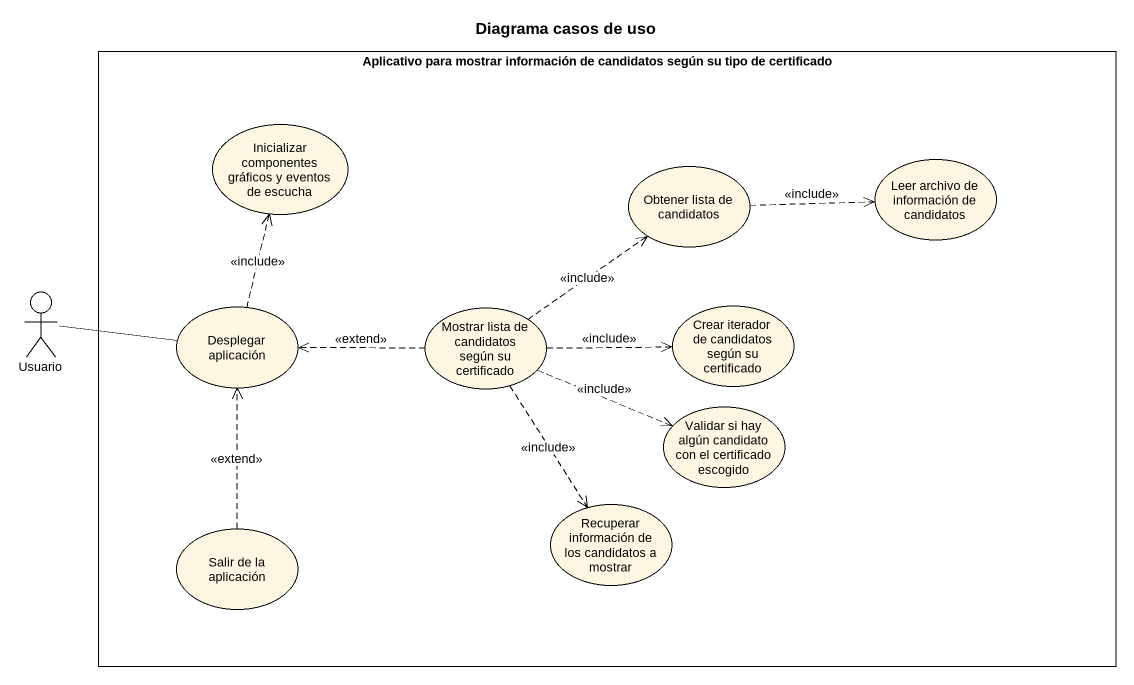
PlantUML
@startuml
title Diagrama casos de uso
rectangle "Aplicativo para mostrar información de candidatos según su tipo de certificado" as Aplicativo_para_mostrar {
  usecase "Inicializar componentes gráficos y eventos de escucha" as Inicializar_componentes
  usecase "Obtener lista de candidatos" as Obtener_lista_de_candidatos
  usecase "Leer archivo de información de candidatos" as Leer_archivo_de_información
  usecase "Desplegar aplicación" as Desplegar_aplicación
  usecase "Mostrar lista de candidatos según su certificado" as Mostrar_lista_de_candidatos
  usecase "Crear iterador de candidatos según su certificado" as Crear_iterador_de
  usecase "Validar si hay algún candidato con el certificado escogido" as Validar_si_hay_algún
  usecase "Salir de la aplicación" as Salir_de_la_aplicación
  usecase "Recuperar información de los candidatos a mostrar" as Recuperar_información_de
}
actor Usuario
Obtener_lista_de_candidatos .right.> Leer_archivo_de_información : <<include>>
Usuario -right- Desplegar_aplicación
Desplegar_aplicación .up.> Inicializar_componentes : <<include>>
Mostrar_lista_de_candidatos .up.> Obtener_lista_de_candidatos : <<include>>
Mostrar_lista_de_candidatos .left.> Desplegar_aplicación : <<extend>>
Mostrar_lista_de_candidatos .right.> Crear_iterador_de : <<include>>
Mostrar_lista_de_candidatos .right.> Validar_si_hay_algún : <<include>>
Mostrar_lista_de_candidatos ..> Recuperar_información_de : <<include>>
Salir_de_la_aplicación .up.> Desplegar_aplicación : <<extend>>
@enduml
